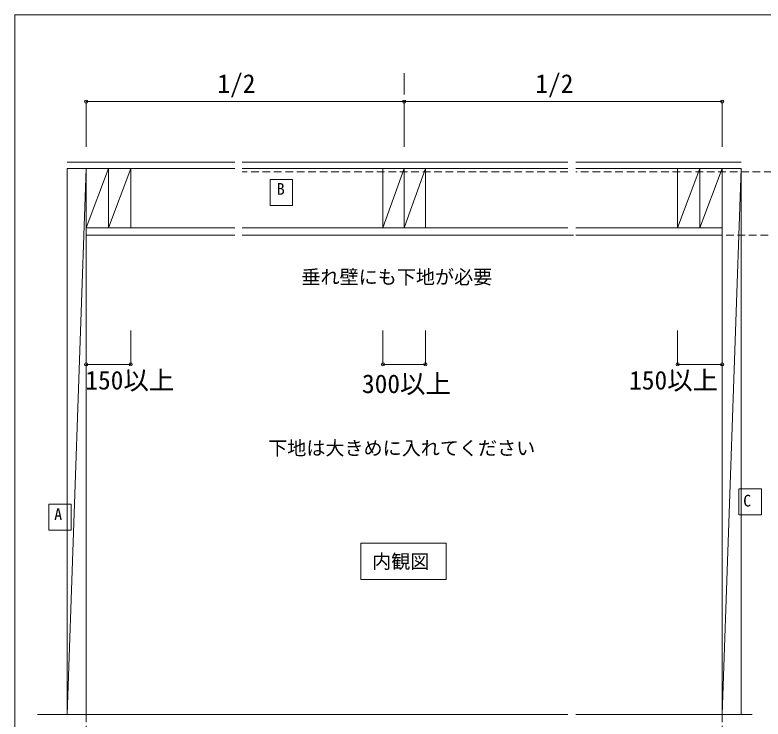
# Model space of a CAD drawing. Units: millimetres, scale not verified. Extents: x -6147 to 6028, y -4253 to 4222.
# Drawn here: x -6147 to -2618, y 903 to 4222 of the extents above; entities that cross this region are included whole.
import ezdxf
from ezdxf.enums import TextEntityAlignment as Align

# ---------------------------------------------------------------- set-up
doc = ezdxf.new("R2010")
doc.units = ezdxf.units.MM
doc.header["$LTSCALE"] = 30
doc.header["$PDMODE"] = 32
doc.header["$PDSIZE"] = 15
doc.linetypes.add('DASHED1', pattern=[1.8, 1.2, -0.6])
for name, color, linetype, lineweight in [('0-0', 7, 'Continuous', 18), ('0-2__2-4_', 7, 'Continuous', 18), ('0-9__A-2_', 7, 'Continuous', 18), ('0-F__2-0_内観', 7, 'Continuous', 18)]:
    doc.layers.add(name, color=color, linetype=linetype, lineweight=lineweight)
doc.styles.add('ＭＳ ゴシック', font='')
doc.styles.get('ＭＳ ゴシック').set_extended_font_data('MS Gothic')

msp = doc.modelspace()

# ---------------------------------------------------------------- linework, layer by layer
at = {"layer": '0-0', "color": 6}
for q in [(-6146.69, -4252.87), (6023.73, 4222.36)]:
    msp.add_line((-6146.69, 4222.36), q, dxfattribs=at)
at = {"layer": '0-0', "color": 4, "linetype": 'DASHED1'}
for p, q in [((-2144.82, 3483.32), (-3500.87, 3483.32)), ((2805.79, 3184.23), (-5075.39, 3184.23)), ((2805.79, 3184.23), (-5031.39, 3184.23))]:
    msp.add_line(p, q, dxfattribs=at)
at = {"layer": '0-2__2-4_'}
for p, q in [((-4310.61, 3948.19), (-4310.61, 3847.37)), ((-4410.61, 3498.32), (-4410.61, 3219.23)), ((-4410.61, 3219.23), (-4310.61, 3498.32)), ((-4310.61, 3498.32), (-4310.61, 3219.23)), ((-4310.61, 3219.23), (-4210.61, 3498.32)), ((-4210.61, 3498.32), (-4210.61, 3219.23)), ((-3020.61, 3219.23), (-3020.61, 3498.32)), ((-3020.61, 3219.23), (-2915.61, 3498.32)), ((-2915.61, 3219.23), (-2915.61, 3498.32)), ((-2810.61, 3498.32), (-2915.61, 3219.23)), ((-2731.74, 1866.12), (-2731.74, 1988.41)), ((-5987.41, 1793.85), (-5987.41, 1916.15)), ((-5987.41, 1916.15), (-5881.79, 1916.15)), ((-5881.79, 1916.15), (-5881.79, 1793.85)), ((-5881.79, 1793.85), (-5987.41, 1793.85))]:
    msp.add_line(p, q, dxfattribs=at)
at = {"layer": '0-2__2-4_', "color": 4}
for p, q in [((-5810.61, 3813.76), (-4310.61, 3813.76)), ((-5810.61, 3813.76), (-5810.61, 3600.92)), ((-4310.61, 3813.76), (-4310.61, 3600.92)), ((-4310.61, 3813.76), (-2810.61, 3813.76)), ((-2810.61, 3813.76), (-2810.61, 3600.92)), ((-5810.61, 2575.03), (-5810.61, 2734.1)), ((-5600.61, 2575.03), (-5600.61, 2734.1)), ((-4410.61, 2575.03), (-4410.61, 2734.1)), ((-4210.61, 2575.03), (-4210.61, 2734.1)), ((-3020.61, 2575.03), (-3020.61, 2734.1)), ((-2810.61, 2575.03), (-2810.61, 2734.1)), ((-5810.61, 2575.03), (-5600.61, 2575.03)), ((-4410.61, 2575.03), (-4210.61, 2575.03)), ((-3020.61, 2575.03), (-2810.61, 2575.03))]:
    msp.add_line(p, q, dxfattribs=at)
at = {"layer": '0-2__2-4_'}
for points in [[(-4942.38, 3446.46), (-4836.76, 3446.46), (-4836.76, 3324.16), (-4942.38, 3324.16)], [(-4514.3, 1731.32), (-4112.97, 1731.32), (-4112.97, 1560.26), (-4514.3, 1560.26)]]:
    msp.add_lwpolyline(points, close=True, dxfattribs=at)
msp.add_lwpolyline([(-2730.4, 1988.41), (-2624.78, 1988.41), (-2624.78, 1866.12), (-2730.4, 1866.12)], dxfattribs=at)
at = {"layer": '0-2__2-4_', "color": 4}
for p in [(-5810.61, 3813.76), (-4310.61, 3813.76), (-2810.61, 3813.76), (-5810.61, 2575.03), (-5600.61, 2575.03), (-4410.61, 2575.03), (-4210.61, 2575.03), (-3020.61, 2575.03), (-2810.61, 2575.03)]:
    msp.add_point(p, dxfattribs=at)
at = {"layer": '0-9__A-2_', "color": 4, "linetype": 'DASHED1'}
for p, q in [((-3538.93, 3483.32), (-5075.39, 3483.32)), ((-5109, 3184.23), (-5231.39, 3184.23)), ((-5810.61, 924.23), (-5810.61, -64.67)), ((-2810.61, 924.23), (-2810.61, -60.08))]:
    msp.add_line(p, q, dxfattribs=at)
at = {"layer": '0-F__2-0_内観'}
for p, q in [((-5900.61, 3528.32), (-5109, 3528.32)), ((-5900.61, 3498.32), (-5900.61, 924.23)), ((-5810.61, 3498.32), (-5900.61, 924.23)), ((-5109, 3498.32), (-5900.61, 3498.32)), ((-5705.61, 3498.32), (-5810.61, 3219.23)), ((-5810.61, 3498.32), (-5810.61, 924.23)), ((-5600.61, 3498.32), (-5705.61, 3219.23)), ((-5705.61, 3498.32), (-5705.61, 3219.23)), ((-5600.61, 3498.32), (-5600.61, 3219.23)), ((-5075.39, 3528.32), (-3538.93, 3528.32)), ((-3538.93, 3498.32), (-5075.39, 3498.32)), ((-3500.87, 3528.32), (-2720.61, 3528.32)), ((-2720.61, 3498.32), (-3500.87, 3498.32)), ((-2810.61, 924.23), (-2810.61, 3498.32)), ((-5109, 3219.23), (-5810.61, 3219.23)), ((-3538.93, 3219.23), (-5075.39, 3219.23)), ((-2810.61, 3219.23), (-3500.87, 3219.23)), ((-5109, 3184.23), (-5810.61, 3184.23)), ((-3538.93, 3184.23), (-5075.39, 3184.23)), ((-2810.61, 3184.23), (-3500.87, 3184.23)), ((-3538.93, 924.23), (-6040.11, 924.23)), ((-2668.68, 924.23), (-3500.87, 924.23))]:
    msp.add_line(p, q, dxfattribs=at)
msp.add_lwpolyline([(-2810.61, 924.23), (-2720.61, 3498.32), (-2720.61, 924.23)], dxfattribs=at)

# ---------------------------------------------------------------- texts
at = {"layer": '0-2__2-4_', "color": 3, "style": 'ＭＳ ゴシック'}
for s, p in [('1/2', (-5191.86, 3828.76)), ('1/2', (-3691.86, 3828.76)), ('150以上', (-5814.74, 2429.95)), ('150以上', (-3249.41, 2429.95)), ('300以上', (-4509.67, 2413.15))]:
    msp.add_text(s, height=87.98, dxfattribs=at).set_placement(p, align=Align.BOTTOM_LEFT)
at = {"layer": '0-2__2-4_', "style": 'ＭＳ ゴシック'}
for s, height, p in [('B', 54.99, (-4911.56, 3358.35)), ('垂れ壁にも下地が必要', 65.98, (-4795.33, 2934.06)), ('下地は大きめに入れてください', 65.98, (-4952.16, 2127.49)), ('C', 54.99, (-2711.32, 1888.35)), ('A', 54.99, (-5961.5, 1824.5)), ('内観図', 65.98, (-4461.66, 1593.16))]:
    msp.add_text(s, height=height, dxfattribs=at).set_placement(p, align=Align.BOTTOM_LEFT)

doc.saveas('drawing.dxf')
